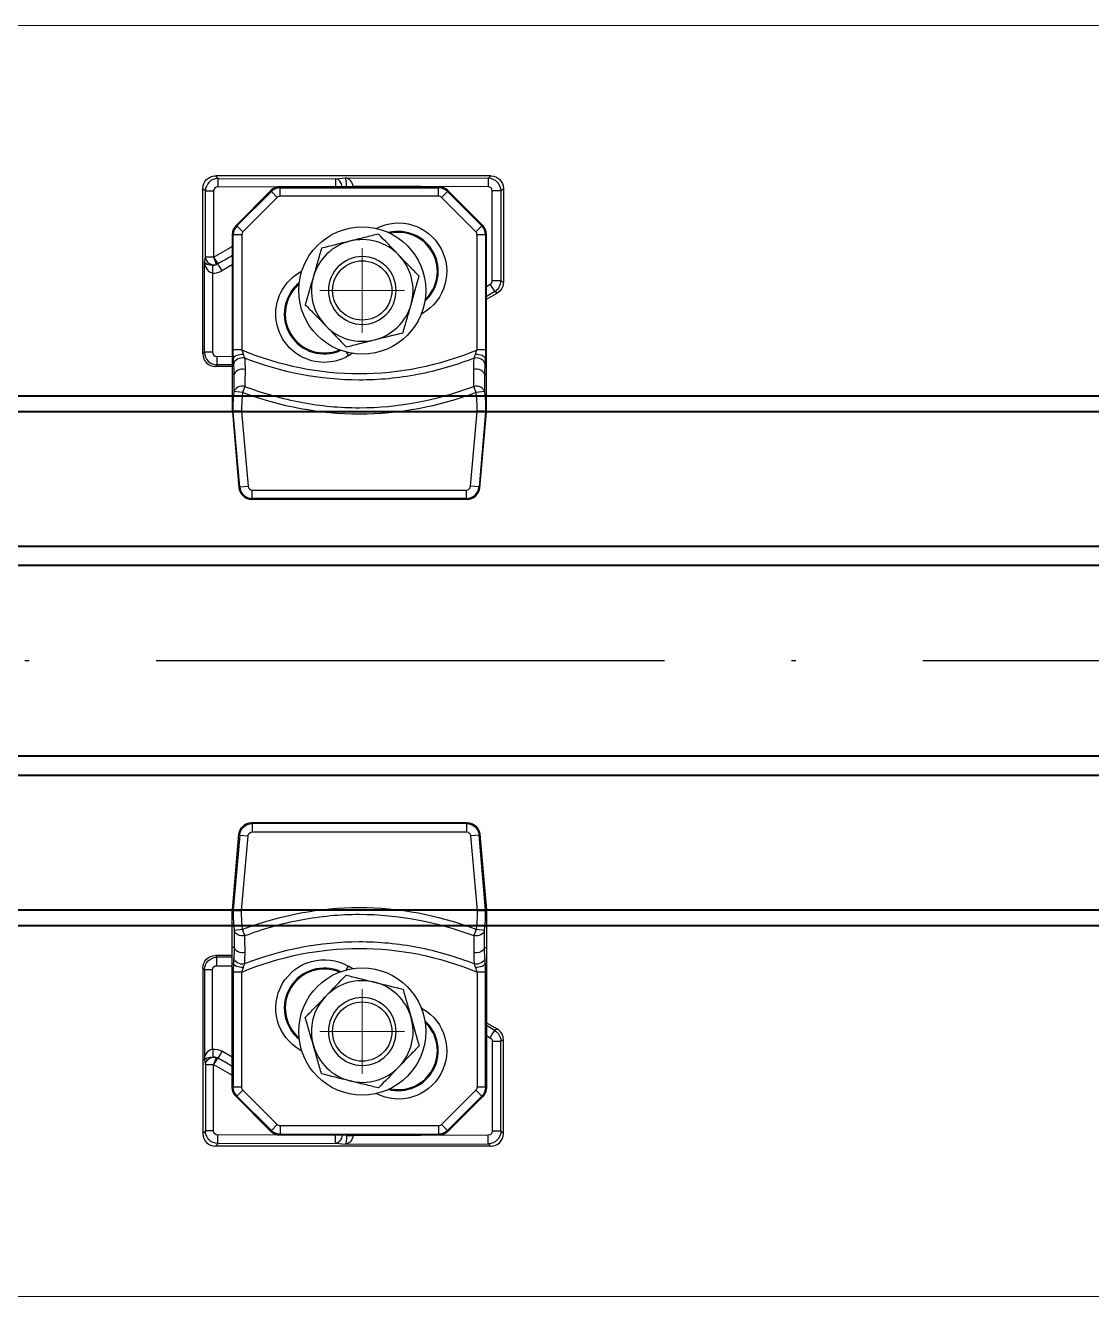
# Model space of a CAD drawing. Header units: centimetres. Extents: x 470464 to 524273, y 49611 to 59074.
# Drawn here: x 490119.79 to 490144.97, y 53542.56 to 53572.56 of the extents above; entities that cross this region are included whole.
import ezdxf

# ---------------------------------------------------------------- set-up
doc = ezdxf.new("R2010")
doc.units = ezdxf.units.CM
doc.header["$MEASUREMENT"] = 0
for name, pattern in [('1244_Aselsan_MIUM_3000$0$ACAD_ISO10W100', [18, 12, -3, 0, -3]), ('ACAD_ISO08W100', [36, 24, -3, 6, -3]), ('CHAIN', [0.3543, 0.2362, -0.0295, 0.0591, -0.0295]), ('XKITLINE00', [0])]:
    doc.linetypes.add(name, pattern=pattern)
for name, color, linetype, lineweight in [('1', 7, 'Continuous', 25), ('AAA_EKSEN', 1, 'ACAD_ISO08W100', 9), ('S-COLS-CONC', 4, 'Continuous', 40)]:
    doc.layers.add(name, color=color, linetype=linetype, lineweight=lineweight)

# ---------------------------------------------------------------- blocks, each defined once
blk = doc.blocks.new('K')
at = {"color": 2, "linetype": 'XKITLINE00', "lineweight": 0}
for p, q in [((490171.079, 45072.563), (490099.746, 45072.563)), ((490171.079, 45042.563), (490099.746, 45042.563))]:
    blk.add_line(p, q, dxfattribs=at)
at = {"color": 2, "linetype": '1244_Aselsan_MIUM_3000$0$ACAD_ISO10W100'}
blk.add_line((490171.079, 45057.563), (490071.291, 45057.563), dxfattribs=at)
at = {"layer": '1', "color": 2, "linetype": 'Continuous'}
for p, q in [((490130.781, 45069.013), (490124.278, 45069.013)), ((490124.278, 45069.013), (490124.34, 45068.951)), ((490130.723, 45068.955), (490130.781, 45069.013)), ((490124.041, 45068.652), (490123.979, 45068.714)), ((490123.979, 45064.811), (490123.979, 45068.714)), ((490125.733, 45068.747), (490124.333, 45068.752)), ((490124.34, 45068.951), (490127.119, 45068.942)), ((490129.553, 45068.755), (490125.801, 45068.755)), ((490125.801, 45068.755), (490125.811, 45068.732)), ((490125.811, 45068.732), (490129.544, 45068.732)), ((490125.811, 45068.533), (490125.811, 45068.732)), ((490127.119, 45068.942), (490127.347, 45068.965)), ((490127.347, 45068.965), (490130.723, 45068.955)), ((490130.716, 45068.756), (490127.528, 45068.766)), ((490129.544, 45068.732), (490129.554, 45068.755)), ((490129.544, 45068.533), (490129.544, 45068.732)), ((490131.079, 45068.714), (490131.021, 45068.655)), ((490131.079, 45068.714), (490131.079, 45066.504)), ((490124.041, 45067.094), (490124.041, 45068.652)), ((490124.233, 45068.652), (490124.041, 45068.652)), ((490124.233, 45068.652), (490124.233, 45067.094)), ((490125.59, 45068.668), (490124.765, 45067.843)), ((490124.788, 45067.833), (490125.599, 45068.645)), ((490125.74, 45068.504), (490124.929, 45067.692)), ((490125.599, 45068.645), (490125.59, 45068.668)), ((490125.74, 45068.504), (490125.599, 45068.645)), ((490129.544, 45068.533), (490125.811, 45068.533)), ((490129.614, 45068.504), (490129.755, 45068.645)), ((490130.426, 45067.692), (490129.614, 45068.504)), ((490129.765, 45068.668), (490129.755, 45068.645)), ((490129.755, 45068.645), (490130.567, 45067.833)), ((490130.59, 45067.843), (490129.765, 45068.668)), ((490130.814, 45066.539), (490130.815, 45068.656)), ((490131.021, 45068.655), (490131.02, 45066.538)), ((490124.765, 45067.843), (490124.788, 45067.833)), ((490124.929, 45067.692), (490124.788, 45067.833)), ((490130.426, 45067.692), (490130.567, 45067.833)), ((490130.567, 45067.833), (490130.59, 45067.843)), ((490124.677, 45067.631), (490124.677, 45064.709)), ((490124.7, 45067.622), (490124.677, 45067.631)), ((490124.9, 45067.622), (490124.7, 45067.622)), ((490124.7, 45064.908), (490124.7, 45067.622)), ((490124.9, 45067.622), (490124.9, 45064.908)), ((490130.654, 45067.622), (490130.455, 45067.622)), ((490130.455, 45064.908), (490130.455, 45067.622)), ((490130.677, 45067.631), (490130.654, 45067.622)), ((490130.654, 45067.622), (490130.654, 45064.908)), ((490130.677, 45064.709), (490130.677, 45067.631)), ((490124.018, 45066.976), (490124.041, 45067.094)), ((490124.019, 45064.851), (490124.018, 45066.976)), ((490124.233, 45067.094), (490124.041, 45067.094)), ((490124.677, 45066.911), (490124.432, 45066.771)), ((490124.211, 45066.72), (490124.211, 45064.852)), ((490126.279, 45066.744), (490126.318, 45066.766)), ((490126.3, 45066.708), (490126.279, 45066.744)), ((490130.677, 45066.402), (490130.765, 45066.453)), ((490131.02, 45066.538), (490131.079, 45066.504)), ((490130.872, 45066.28), (490130.677, 45066.166)), ((490130.677, 45066.099), (490130.931, 45066.246)), ((490130.931, 45066.246), (490130.872, 45066.28)), ((490129.167, 45065.767), (490129.139, 45065.751)), ((490129.167, 45065.767), (490129.154, 45065.79)), ((490123.979, 45064.811), (490124.019, 45064.851)), ((490124.9, 45064.908), (490124.7, 45064.908)), ((490127.362, 45064.857), (490127.417, 45064.762)), ((490127.523, 45064.824), (490127.417, 45064.762)), ((490130.654, 45064.908), (490130.455, 45064.908)), ((490124.318, 45064.553), (490124.278, 45064.513)), ((490124.677, 45064.513), (490124.278, 45064.513)), ((490124.311, 45064.753), (490124.677, 45064.754)), ((490124.677, 45064.554), (490124.318, 45064.553)), ((490124.704, 45064.709), (490124.677, 45064.709)), ((490130.65, 45064.709), (490130.677, 45064.709)), ((490124.677, 45064.326), (490124.677, 45063.826)), ((490124.724, 45064.321), (490124.677, 45064.326)), ((490130.631, 45064.321), (490130.677, 45064.326)), ((490130.677, 45063.826), (490130.677, 45064.326)), ((490124.712, 45063.823), (490124.722, 45063.92)), ((490124.92, 45063.899), (490124.722, 45063.92)), ((490124.975, 45064.044), (490124.92, 45063.899)), ((490130.435, 45063.899), (490130.379, 45064.044)), ((490130.633, 45063.92), (490130.435, 45063.899)), ((490130.633, 45063.92), (490130.643, 45063.823)), ((490124.712, 45063.823), (490124.677, 45063.826)), ((490124.91, 45063.802), (490124.712, 45063.823)), ((490124.92, 45063.899), (490124.91, 45063.802)), ((490130.445, 45063.802), (490130.435, 45063.899)), ((490130.643, 45063.823), (490130.445, 45063.802)), ((490130.643, 45063.823), (490130.677, 45063.826)), ((490124.679, 45063.432), (490124.834, 45061.651)), ((490124.896, 45063.459), (490124.696, 45063.46)), ((490124.698, 45063.433), (490124.896, 45063.45)), ((490124.852, 45061.67), (490124.698, 45063.433)), ((490124.896, 45063.45), (490125.05, 45061.687)), ((490130.304, 45061.687), (490130.459, 45063.45)), ((490130.658, 45063.46), (490130.459, 45063.459)), ((490130.657, 45063.433), (490130.459, 45063.45)), ((490130.657, 45063.433), (490130.503, 45061.67)), ((490130.52, 45061.651), (490130.676, 45063.432)), ((490124.834, 45061.651), (490124.852, 45061.67)), ((490124.852, 45061.67), (490125.05, 45061.687)), ((490125.15, 45061.596), (490130.205, 45061.596)), ((490125.15, 45061.397), (490125.15, 45061.596)), ((490130.205, 45061.397), (490130.205, 45061.596)), ((490130.503, 45061.67), (490130.304, 45061.687)), ((490130.503, 45061.67), (490130.52, 45061.651)), ((490125.15, 45061.397), (490125.132, 45061.378)), ((490130.222, 45061.378), (490125.133, 45061.378)), ((490130.205, 45061.397), (490125.15, 45061.397)), ((490130.223, 45061.378), (490130.205, 45061.397)), ((490125.15, 45053.728), (490125.132, 45053.747)), ((490130.222, 45053.747), (490125.133, 45053.747)), ((490125.15, 45053.728), (490125.15, 45053.529)), ((490130.205, 45053.728), (490125.15, 45053.728)), ((490130.223, 45053.747), (490130.205, 45053.728)), ((490130.205, 45053.728), (490130.205, 45053.529)), ((490124.679, 45051.693), (490124.834, 45053.474)), ((490124.852, 45053.455), (490124.698, 45051.692)), ((490124.834, 45053.474), (490124.852, 45053.455)), ((490124.852, 45053.455), (490125.05, 45053.438)), ((490124.896, 45051.675), (490125.05, 45053.438)), ((490125.15, 45053.529), (490130.205, 45053.529)), ((490130.503, 45053.455), (490130.304, 45053.438)), ((490130.304, 45053.438), (490130.459, 45051.675)), ((490130.503, 45053.455), (490130.52, 45053.474)), ((490130.657, 45051.692), (490130.503, 45053.455)), ((490130.52, 45053.474), (490130.676, 45051.693)), ((490124.896, 45051.666), (490124.696, 45051.665)), ((490124.698, 45051.692), (490124.896, 45051.675)), ((490130.657, 45051.692), (490130.459, 45051.675)), ((490130.658, 45051.665), (490130.459, 45051.666)), ((490124.91, 45051.323), (490124.712, 45051.303)), ((490124.92, 45051.226), (490124.91, 45051.323)), ((490130.445, 45051.323), (490130.435, 45051.226)), ((490130.643, 45051.303), (490130.445, 45051.323)), ((490124.712, 45051.303), (490124.677, 45051.299)), ((490124.677, 45050.8), (490124.677, 45051.299)), ((490124.712, 45051.303), (490124.722, 45051.205)), ((490124.92, 45051.226), (490124.722, 45051.205)), ((490124.975, 45051.081), (490124.92, 45051.226)), ((490130.435, 45051.226), (490130.379, 45051.081)), ((490130.633, 45051.205), (490130.435, 45051.226)), ((490130.633, 45051.205), (490130.643, 45051.303)), ((490130.643, 45051.303), (490130.677, 45051.299)), ((490130.677, 45051.299), (490130.677, 45050.8)), ((490124.724, 45050.804), (490124.677, 45050.8)), ((490130.631, 45050.804), (490130.677, 45050.8)), ((490124.677, 45050.613), (490124.278, 45050.613)), ((490124.318, 45050.573), (490124.278, 45050.613)), ((490124.677, 45050.571), (490124.318, 45050.573)), ((490124.677, 45047.494), (490124.677, 45050.417)), ((490124.704, 45050.417), (490124.677, 45050.417)), ((490130.65, 45050.417), (490130.677, 45050.417)), ((490130.677, 45050.417), (490130.677, 45047.494)), ((490123.979, 45050.314), (490124.019, 45050.274)), ((490123.979, 45050.314), (490123.979, 45046.411)), ((490124.019, 45050.274), (490124.018, 45048.149)), ((490124.211, 45048.406), (490124.211, 45050.273)), ((490124.311, 45050.372), (490124.677, 45050.371)), ((490124.9, 45050.217), (490124.7, 45050.217)), ((490124.7, 45050.217), (490124.7, 45047.503)), ((490124.9, 45047.503), (490124.9, 45050.217)), ((490127.362, 45050.268), (490127.417, 45050.363)), ((490127.523, 45050.301), (490127.417, 45050.363)), ((490130.654, 45050.217), (490130.455, 45050.217)), ((490130.455, 45050.217), (490130.455, 45047.503)), ((490130.654, 45047.503), (490130.654, 45050.217)), ((490129.167, 45049.358), (490129.139, 45049.374)), ((490129.167, 45049.358), (490129.154, 45049.335)), ((490130.677, 45049.026), (490130.931, 45048.879)), ((490130.872, 45048.845), (490130.677, 45048.959)), ((490130.677, 45048.723), (490130.765, 45048.672)), ((490130.931, 45048.879), (490130.872, 45048.845)), ((490131.02, 45048.587), (490131.079, 45048.621)), ((490131.079, 45046.411), (490131.079, 45048.621)), ((490124.677, 45048.214), (490124.432, 45048.354)), ((490126.3, 45048.418), (490126.279, 45048.381)), ((490126.279, 45048.381), (490126.318, 45048.359)), ((490130.814, 45048.586), (490130.815, 45046.469)), ((490131.021, 45046.47), (490131.02, 45048.587)), ((490124.018, 45048.149), (490124.041, 45048.031)), ((490124.041, 45048.031), (490124.041, 45046.473)), ((490124.233, 45048.031), (490124.041, 45048.031)), ((490124.233, 45046.473), (490124.233, 45048.031)), ((490124.7, 45047.503), (490124.677, 45047.494)), ((490124.9, 45047.503), (490124.7, 45047.503)), ((490124.929, 45047.433), (490124.788, 45047.292)), ((490125.74, 45046.621), (490124.929, 45047.433)), ((490130.426, 45047.433), (490129.614, 45046.621)), ((490130.426, 45047.433), (490130.567, 45047.292)), ((490130.654, 45047.503), (490130.455, 45047.503)), ((490130.677, 45047.494), (490130.654, 45047.503)), ((490124.765, 45047.282), (490124.788, 45047.292)), ((490125.59, 45046.458), (490124.765, 45047.282)), ((490124.788, 45047.292), (490125.599, 45046.48)), ((490129.755, 45046.48), (490130.567, 45047.292)), ((490130.59, 45047.282), (490129.765, 45046.458)), ((490130.567, 45047.292), (490130.59, 45047.282)), ((490125.74, 45046.621), (490125.599, 45046.48)), ((490129.544, 45046.592), (490125.811, 45046.592)), ((490125.811, 45046.592), (490125.811, 45046.393)), ((490129.544, 45046.592), (490129.544, 45046.393)), ((490129.614, 45046.621), (490129.755, 45046.48)), ((490124.041, 45046.473), (490123.979, 45046.411)), ((490124.233, 45046.473), (490124.041, 45046.473)), ((490125.733, 45046.378), (490124.333, 45046.374)), ((490125.599, 45046.48), (490125.59, 45046.457)), ((490125.801, 45046.37), (490125.811, 45046.393)), ((490129.553, 45046.37), (490125.801, 45046.37)), ((490125.811, 45046.393), (490129.544, 45046.393)), ((490130.716, 45046.369), (490127.528, 45046.359)), ((490129.544, 45046.393), (490129.554, 45046.37)), ((490129.765, 45046.457), (490129.755, 45046.48)), ((490131.079, 45046.411), (490131.021, 45046.47)), ((490124.278, 45046.113), (490124.34, 45046.174)), ((490130.781, 45046.113), (490124.278, 45046.113)), ((490124.34, 45046.174), (490127.119, 45046.183)), ((490127.119, 45046.183), (490127.347, 45046.16)), ((490127.347, 45046.16), (490130.723, 45046.171)), ((490130.723, 45046.171), (490130.781, 45046.113))]:
    blk.add_line(p, q, dxfattribs=at)
for centre, radius in [((490127.746, 45066.307), 1.5), ((490127.746, 45066.307), 0.7), ((490127.746, 45048.818), 1.5), ((490127.746, 45048.818), 0.7)]:
    blk.add_circle(centre, radius, dxfattribs=at)
at = {"layer": '1', "color": 2, "linetype": 'Continuous', "extrusion": (0, 0, -1)}
for centre in [(-490127.746, 45066.307), (-490127.746, 45048.818)]:
    blk.add_circle(centre, 0.8, dxfattribs=at)
for centre, start, end in [((-490128.598, 45066.758), 62.5283, 240.1461), ((-490126.848, 45065.753), 240.1461, 60.1461), ((-490126.848, 45049.372), 299.8539, 119.8539), ((-490128.598, 45048.367), 119.8539, 297.4717)]:
    blk.add_arc(centre, 1.142, start, end, dxfattribs=at)
at = {"layer": '1', "color": 2, "linetype": 'Continuous'}
for centre, radius, start, end in [((490128.598, 45066.758), 0.943, 311.537, 104.1742), ((490128.598, 45066.758), 0.92, 313.323, 102.3911), ((490127.746, 45066.307), 1.2, 104, 164), ((490127.746, 45066.307), 1.2, 44, 104), ((490127.746, 45066.307), 1.2, 344, 44), ((490127.746, 45066.307), 1.2, 164, 224), ((490126.848, 45065.753), 0.943, 128.8258, 294.5326), ((490126.848, 45065.753), 0.92, 130.2855, 293.0729), ((490127.746, 45066.307), 1.2, 284, 344), ((490127.746, 45066.307), 1.2, 224, 284), ((490126.848, 45049.372), 0.943, 65.4674, 231.1742), ((490126.848, 45049.372), 0.92, 66.9271, 229.7145), ((490127.746, 45048.818), 1.2, 76, 136), ((490127.746, 45048.818), 1.2, 16, 76), ((490127.746, 45048.818), 1.2, 136, 196), ((490128.598, 45048.367), 0.943, 255.8258, 48.463), ((490128.598, 45048.367), 0.92, 257.6089, 46.677), ((490127.746, 45048.818), 1.2, 316, 16), ((490127.746, 45048.818), 1.2, 196, 256), ((490127.746, 45048.818), 1.2, 256, 316)]:
    blk.add_arc(centre, radius, start, end, dxfattribs=at)
at = {"layer": '1', "color": 2, "linetype": 'Continuous', "extrusion": (0, 0, -1)}
for centre, major_axis, ratio, start_param, end_param in [((490124.281, 45068.711), (0.214, -0.214), 0.992433, 2.359993, 3.923193), ((490130.778, 45068.711), (0.214, 0.214), 0.992433, 5.501585, 7.064785), ((490130.778, 45066.506), (0.261, -0.15), 0.994945, 5.763279, 6.803091), ((490127.677, 45072.456), (0, -9.067), 0.918737, 5.945855, 6.620515), ((490125.134, 45053.446), (0.204, -0.222), 0.995811, 2.403309, 3.879876), ((490125.15, 45053.429), (0.221, 0.203), 0.997694, 3.974105, 5.450673), ((490130.205, 45053.429), (0.221, -0.203), 0.997694, 3.974105, 5.450673), ((490130.221, 45053.446), (0.204, 0.222), 0.995811, 5.544902, 7.021469), ((490125.15, 45053.429), (0.068, -0.0742), 0.993033, 2.403309, 3.879876), ((490130.205, 45053.429), (-0.068, -0.0742), 0.993033, 2.403309, 3.879876), ((490124.92, 45051.226), (0.2, 0.001), 0.752836, 1.294298, 3.008789), ((490130.435, 45051.226), (0.2, -0.001), 0.752836, 0.132804, 1.847295), ((490124.922, 45050.825), (0.2, 0.001), 0.752479, 1.288631, 3.008872), ((490127.677, 45042.376), (0, 8.405), 0.918737, 5.915201, 6.65117), ((490130.433, 45050.825), (0.2, -0.001), 0.752479, 0.132721, 1.852962), ((490124.281, 45050.311), (0.214, -0.214), 0.992433, 2.359993, 3.923193), ((490124.319, 45050.273), (0.267, 0.138), 0.998031, 3.623062, 5.186262), ((490124.318, 45050.373), (0.001, 0.2), 0.034627, 4.708031, 6.195866), ((490124.904, 45050.417), (0.2, -0.008), 0.422896, 1.380478, 3.045264), ((490124.911, 45050.557), (0.199, -0.014), 0.74106, 1.22626, 3.011378), ((490130.444, 45050.557), (0.199, 0.014), 0.74106, 0.130215, 1.915333), ((490130.451, 45050.417), (0.2, 0.008), 0.422896, 0.096328, 1.761115), ((490124.218, 45050.274), (-0.2, 0), 0.004269, 4.747034, 6.195918), ((490124.312, 45050.272), (0.0819, -0.0592), 0.989251, 2.52068, 4.08388), ((490130.772, 45048.673), (0.101, 0.173), 0.027764, 4.691233, 6.195885), ((490130.714, 45048.586), (0.0667, 0.0748), 0.997721, 6.084759, 7.124571), ((490130.721, 45048.586), (0.128, -0.271), 0.997202, 4.110755, 5.150568), ((490124.218, 45048.149), (0.042, 0.256), 0.76271, 4.58737, 6.036255), ((490124.26, 45047.968), (0.115, -0.426), 0.905428, 3.310168, 3.875491), ((490124.204, 45048.405), (-0.016, 0.199), 0.034866, 1.569261, 2.70958), ((490124.426, 45048.353), (0.099, 0.174), 0.027964, 1.549906, 2.758993), ((490130.821, 45048.587), (0.2, 0), 0.004243, 0.087267, 1.605444), ((490124.218, 45048.149), (0.201, 0.012), 0.369521, 3.302192, 4.751077), ((490124.24, 45048.031), (0.196, 0.038), 0.907507, 3.350606, 5.211047), ((490124.253, 45047.967), (0.061, -0.253), 0.768803, 3.289543, 3.701099), ((490124.24, 45048.031), (0.071, 0.187), 0.032625, 4.699988, 5.905162), ((490124.245, 45048.029), (0.099, 0.174), 0.030283, 4.695034, 5.900559), ((490177.483, 45018.005), (148.541, -84.962), 0.002337, 1.9329, 1.936067), ((490177.488, 45018.006), (148.546, -84.96), 0.001169, 1.933599, 1.936064), ((490124.978, 45047.494), (0.278, 0.115), 0.997326, 2.750469, 3.532716), ((490125, 45047.504), (0.115, -0.277), 0.998522, 1.179673, 1.96192), ((490125, 45047.504), (-0.0928, -0.0384), 0.995546, 5.892062, 6.674309), ((490130.355, 45047.504), (0.0928, -0.0384), 0.995546, 5.892062, 6.674309), ((490130.355, 45047.504), (0.115, 0.277), 0.998522, 1.179673, 1.96192), ((490130.377, 45047.494), (0.278, -0.115), 0.997326, 5.892062, 6.674309), ((490125.811, 45046.693), (-0.0384, -0.0928), 0.995546, 5.892062, 6.674309), ((490129.544, 45046.693), (-0.0384, 0.0928), 0.995546, 2.750469, 3.532716), ((490124.341, 45046.474), (0.266, -0.139), 0.998207, 1.09196, 2.65516), ((490124.334, 45046.474), (0.0807, 0.0609), 0.988978, 2.219923, 3.783123), ((490124.34, 45046.374), (-0.001, 0.2), 0.034899, 3.228912, 4.712496), ((490125.802, 45046.671), (0.115, 0.278), 0.997326, 2.750469, 3.532716), ((490125.811, 45046.693), (0.277, -0.115), 0.998522, 1.179673, 1.96192), ((490127.119, 45046.382), (-0.001, 0.2), 0.034899, 3.228912, 4.651252), ((490127.119, 45046.382), (-0.02, -0.199), 0.74823, 4.69971, 6.151435), ((490127.347, 45046.36), (0.003, 0.201), 0.124494, 1.540952, 3.020281), ((490127.347, 45046.36), (0.076, 0.188), 0.878606, 1.230281, 2.70961), ((490127.521, 45046.358), (0.2, -0.008), 0.005639, 3.866293, 4.746837), ((490127.011, 45046.394), (0.516, -0.056), 0.770786, 6.203754, 6.230389), ((490129.544, 45046.693), (0.277, 0.115), 0.998522, 1.179673, 1.96192), ((490129.553, 45046.671), (0.115, -0.278), 0.997326, 5.892062, 6.674309), ((490130.715, 45046.469), (0.0469, -0.0889), 0.994028, 5.200197, 6.763397), ((490130.723, 45046.37), (0.001, -0.2), 0.034652, 0.087319, 1.566648), ((490130.722, 45046.47), (0.175, 0.243), 0.996422, 0.949848, 2.513048), ((490130.822, 45046.47), (0.2, 0), 0.004243, 0.087267, 1.605444)]:
    blk.add_ellipse(centre, major_axis=major_axis, ratio=ratio, start_param=start_param, end_param=end_param, dxfattribs=at)
at = {"layer": '1', "color": 2, "linetype": 'Continuous'}
for centre, major_axis, ratio, start_param, end_param in [((490124.341, 45068.651), (0.266, 0.139), 0.998207, 1.09196, 2.65516), ((490124.334, 45068.651), (0.0807, -0.0609), 0.988978, 2.219923, 3.783123), ((490124.34, 45068.752), (-0.001, -0.2), 0.034899, 3.228912, 4.712496), ((490125.802, 45068.455), (0.115, -0.278), 0.997326, 2.750469, 3.532716), ((490125.811, 45068.433), (0.277, 0.115), 0.998522, 1.179673, 1.96192), ((490127.119, 45068.743), (-0.001, -0.2), 0.034899, 3.228912, 4.651252), ((490127.119, 45068.743), (-0.02, 0.199), 0.74823, 4.69971, 6.151435), ((490127.347, 45068.766), (0.076, -0.188), 0.878606, 1.230281, 2.70961), ((490127.347, 45068.766), (0.003, -0.201), 0.124494, 1.540952, 3.020281), ((490127.521, 45068.767), (0.2, 0.008), 0.005639, 3.866293, 4.746837), ((490127.011, 45068.731), (0.516, 0.056), 0.770786, 6.203754, 6.230389), ((490129.544, 45068.433), (0.277, -0.115), 0.998522, 1.179673, 1.96192), ((490129.553, 45068.455), (0.115, 0.278), 0.997326, 5.892062, 6.674309), ((490130.723, 45068.755), (0.001, 0.2), 0.034652, 0.087319, 1.566648), ((490130.715, 45068.656), (0.0469, 0.0889), 0.994028, 5.200197, 6.763397), ((490130.722, 45068.655), (0.175, -0.243), 0.996422, 0.949848, 2.513048), ((490125.811, 45068.433), (-0.0384, 0.0928), 0.995546, 5.892062, 6.674309), ((490129.544, 45068.433), (-0.0384, -0.0928), 0.995546, 2.750469, 3.532716), ((490130.822, 45068.655), (0.2, 0), 0.004243, 0.087267, 1.605444), ((490124.978, 45067.631), (0.278, -0.115), 0.997326, 2.750469, 3.532716), ((490125, 45067.622), (0.115, 0.277), 0.998522, 1.179673, 1.96192), ((490130.355, 45067.622), (0.115, -0.277), 0.998522, 1.179673, 1.96192), ((490130.377, 45067.631), (0.278, 0.115), 0.997326, 5.892062, 6.674309), ((490125, 45067.622), (-0.0928, 0.0384), 0.995546, 5.892062, 6.674309), ((490130.355, 45067.622), (0.0928, 0.0384), 0.995546, 5.892062, 6.674309), ((490177.483, 45097.12), (148.541, 84.962), 0.002337, 1.9329, 1.936067), ((490124.218, 45066.976), (0.042, -0.256), 0.76271, 4.58737, 6.036255), ((490124.218, 45066.976), (0.201, -0.012), 0.369521, 3.302192, 4.751077), ((490124.24, 45067.094), (0.196, -0.038), 0.907507, 3.350606, 5.211047), ((490124.253, 45067.158), (0.061, 0.253), 0.768803, 3.289543, 3.701099), ((490124.24, 45067.094), (0.071, -0.187), 0.032625, 4.699988, 5.905162), ((490124.245, 45067.096), (0.099, -0.174), 0.030283, 4.695034, 5.900559), ((490177.488, 45097.119), (148.546, 84.96), 0.001169, 1.933599, 1.936064), ((490124.426, 45066.772), (0.099, -0.174), 0.027964, 1.549906, 2.758993), ((490124.204, 45066.72), (-0.016, -0.199), 0.034866, 1.569261, 2.70958), ((490124.26, 45067.157), (0.115, 0.426), 0.905428, 3.310168, 3.875491), ((490130.714, 45066.54), (0.0667, -0.0748), 0.997721, 6.084759, 7.124571), ((490130.772, 45066.452), (0.101, -0.173), 0.027764, 4.691233, 6.195885), ((490130.821, 45066.538), (0.2, 0), 0.004243, 0.087267, 1.605444), ((490130.721, 45066.539), (0.128, 0.271), 0.997202, 4.110755, 5.150568), ((490124.281, 45064.814), (0.214, 0.214), 0.992433, 2.359993, 3.923193), ((490124.218, 45064.851), (-0.2, 0), 0.004269, 4.747034, 6.195918), ((490124.319, 45064.852), (0.267, -0.138), 0.998031, 3.623062, 5.186262), ((490124.312, 45064.853), (0.0819, 0.0592), 0.989251, 2.52068, 4.08388), ((490127.677, 45072.75), (0, -8.405), 0.918737, 5.915201, 6.65117), ((490124.318, 45064.752), (0.001, -0.2), 0.034627, 4.708031, 6.195866), ((490124.904, 45064.709), (0.2, 0.008), 0.422896, 1.380478, 3.045264), ((490124.911, 45064.568), (0.199, 0.014), 0.74106, 1.22626, 3.011378), ((490130.444, 45064.568), (0.199, -0.014), 0.74106, 0.130215, 1.915333), ((490130.451, 45064.709), (0.2, -0.008), 0.422896, 0.096328, 1.761115), ((490124.922, 45064.3), (0.2, -0.001), 0.752479, 1.288631, 3.008872), ((490130.433, 45064.3), (0.2, 0.001), 0.752479, 0.132721, 1.852962), ((490124.92, 45063.899), (0.2, -0.001), 0.752836, 1.294298, 3.008789), ((490130.435, 45063.899), (0.2, 0.001), 0.752836, 0.132804, 1.847295), ((490125.134, 45061.679), (0.204, 0.222), 0.995811, 2.403309, 3.879876), ((490125.15, 45061.697), (0.221, -0.203), 0.997694, 3.974105, 5.450673), ((490125.15, 45061.697), (0.068, 0.0742), 0.993033, 2.403309, 3.879876), ((490130.205, 45061.697), (-0.068, 0.0742), 0.993033, 2.403309, 3.879876), ((490130.205, 45061.697), (0.221, 0.203), 0.997694, 3.974105, 5.450673), ((490130.221, 45061.679), (0.204, -0.222), 0.995811, 5.544902, 7.021469), ((490127.677, 45042.669), (0, 9.067), 0.918737, 5.945855, 6.620515), ((490130.778, 45048.619), (0.261, 0.15), 0.994945, 5.763279, 6.803091), ((490124.281, 45046.414), (0.214, 0.214), 0.992433, 2.359993, 3.923193), ((490130.778, 45046.414), (0.214, -0.214), 0.992433, 5.501585, 7.064785)]:
    blk.add_ellipse(centre, major_axis=major_axis, ratio=ratio, start_param=start_param, end_param=end_param, dxfattribs=at)
for points, weights in [([(490125.801, 45068.755), (490125.801, 45068.755), (490125.801, 45068.755)], [0.500000031229, 0.499999968771, 0.500000031229]), ([(490129.554, 45068.755), (490129.553, 45068.755), (490129.553, 45068.755)], [0.500000031722, 0.499999968278, 0.500000031722]), ([(490125.59, 45068.668), (490125.59, 45068.668), (490125.59, 45068.668)], [0.500000031836, 0.499999968164, 0.500000031836]), ([(490129.765, 45068.668), (490129.765, 45068.668), (490129.765, 45068.668)], [0.500000032004, 0.499999967996, 0.500000032004]), ([(490124.765, 45067.843), (490124.765, 45067.843), (490124.765, 45067.843)], [0.500000031966, 0.499999968034, 0.500000031966]), ([(490130.59, 45067.843), (490130.59, 45067.843), (490130.59, 45067.843)], [0.500000032286, 0.499999967714, 0.500000032286]), ([(490124.677, 45067.631), (490124.677, 45067.631), (490124.677, 45067.631)], [0.500000031519, 0.499999968481, 0.500000031519]), ([(490130.677, 45067.631), (490130.677, 45067.631), (490130.677, 45067.631)], [0.500000031564, 0.499999968436, 0.500000031564]), ([(490124.834, 45061.651), (490124.834, 45061.651), (490124.834, 45061.651)], [0.500000154962, 0.499999845038, 0.500000154962]), ([(490130.52, 45061.651), (490130.52, 45061.651), (490130.52, 45061.651)], [0.500000154951, 0.499999845049, 0.500000154951]), ([(490125.132, 45061.378), (490125.132, 45061.378), (490125.133, 45061.378)], [0.500000154938, 0.499999845062, 0.500000154938]), ([(490130.222, 45061.378), (490130.222, 45061.378), (490130.223, 45061.378)], [0.500000154953, 0.499999845047, 0.500000154953]), ([(490125.132, 45053.747), (490125.132, 45053.747), (490125.133, 45053.747)], [0.500000154938, 0.499999845062, 0.500000154938]), ([(490130.222, 45053.747), (490130.222, 45053.747), (490130.223, 45053.747)], [0.500000154953, 0.499999845047, 0.500000154953]), ([(490124.834, 45053.474), (490124.834, 45053.474), (490124.834, 45053.474)], [0.500000154962, 0.499999845038, 0.500000154962]), ([(490130.52, 45053.474), (490130.52, 45053.474), (490130.52, 45053.474)], [0.500000154951, 0.499999845049, 0.500000154951]), ([(490124.677, 45047.494), (490124.677, 45047.494), (490124.677, 45047.494)], [0.500000031519, 0.499999968481, 0.500000031519]), ([(490130.677, 45047.494), (490130.677, 45047.494), (490130.677, 45047.494)], [0.500000031564, 0.499999968436, 0.500000031564]), ([(490124.765, 45047.282), (490124.765, 45047.282), (490124.765, 45047.282)], [0.500000031966, 0.499999968034, 0.500000031966]), ([(490130.59, 45047.282), (490130.59, 45047.282), (490130.59, 45047.282)], [0.500000032286, 0.499999967714, 0.500000032286]), ([(490125.59, 45046.457), (490125.59, 45046.458), (490125.59, 45046.458)], [0.500000031836, 0.499999968164, 0.500000031836]), ([(490125.801, 45046.37), (490125.801, 45046.37), (490125.801, 45046.37)], [0.500000031229, 0.499999968771, 0.500000031229]), ([(490129.554, 45046.37), (490129.553, 45046.37), (490129.553, 45046.37)], [0.500000031722, 0.499999968278, 0.500000031722]), ([(490129.765, 45046.458), (490129.765, 45046.458), (490129.765, 45046.457)], [0.500000032004, 0.499999967996, 0.500000032004])]:
    blk.add_rational_spline(points, weights, degree=2, dxfattribs=at)
for points, knots in [([(490128.128, 45067.639), (490128.023, 45067.613), (490127.916, 45067.586), (490127.693, 45067.531), (490127.574, 45067.501), (490127.455, 45067.472)], [0, 0, 0, 0, 0.5, 0.5, 1, 1, 1, 1]), ([(490126.783, 45067.304), (490126.753, 45067.201), (490126.723, 45067.094), (490126.66, 45066.873), (490126.626, 45066.755), (490126.592, 45066.638)], [0, 0, 0, 0, 0.5, 0.5, 1, 1, 1, 1]), ([(490129.09, 45066.642), (490129.015, 45066.72), (490128.939, 45066.799), (490128.779, 45066.965), (490128.693, 45067.053), (490128.609, 45067.141)], [0, 0, 0, 0, 0.5, 0.5, 1, 1, 1, 1]), ([(490126.401, 45065.972), (490126.476, 45065.895), (490126.553, 45065.815), (490126.713, 45065.65), (490126.798, 45065.561), (490126.882, 45065.474)], [0, 0, 0, 0, 0.5, 0.5, 1, 1, 1, 1]), ([(490128.708, 45065.311), (490128.738, 45065.414), (490128.768, 45065.52), (490128.832, 45065.741), (490128.866, 45065.859), (490128.899, 45065.977)], [0, 0, 0, 0, 0.5, 0.5, 1, 1, 1, 1]), ([(490127.364, 45064.975), (490127.468, 45065.001), (490127.575, 45065.028), (490127.799, 45065.084), (490127.918, 45065.113), (490128.036, 45065.143)], [0, 0, 0, 0, 0.5, 0.5, 1, 1, 1, 1]), ([(490124.9, 45064.908), (490124.91, 45064.874), (490124.921, 45064.84), (490124.934, 45064.804), (490124.936, 45064.798), (490124.938, 45064.793)], [0, 0, 0, 0, 0.858601, 0.858601, 1, 1, 1, 1]), ([(490130.417, 45064.793), (490130.426, 45064.819), (490130.435, 45064.846), (490130.444, 45064.874), (490130.445, 45064.875), (490130.448, 45064.887), (490130.452, 45064.897), (490130.455, 45064.908)], [0, 0, 0, 0, 0.704482, 0.704482, 0.731136, 0.731136, 1, 1, 1, 1]), ([(490130.654, 45064.908), (490130.654, 45064.889), (490130.654, 45064.871), (490130.654, 45064.853), (490130.654, 45064.803), (490130.652, 45064.754), (490130.65, 45064.709)], [0, 0, 0, 0, 0.267342, 0.267342, 0.267342, 1, 1, 1, 1]), ([(490124.677, 45064.709), (490124.677, 45064.672), (490124.677, 45064.599), (490124.677, 45064.496), (490124.677, 45064.401), (490124.677, 45064.351), (490124.677, 45064.326)], [0, 0, 0, 0, 0.250001, 0.5, 0.75, 1, 1, 1, 1]), ([(490124.712, 45064.573), (490124.709, 45064.604), (490124.707, 45064.642), (490124.705, 45064.692), (490124.705, 45064.7), (490124.704, 45064.709), (490124.704, 45064.709), (490124.704, 45064.709)], [0, 0, 0, 0, 0.836069, 0.836069, 0.999965, 0.999965, 1, 1, 1, 1]), ([(490124.724, 45064.321), (490124.724, 45064.321), (490124.724, 45064.321), (490124.723, 45064.361), (490124.722, 45064.402), (490124.718, 45064.487), (490124.715, 45064.53), (490124.712, 45064.573)], [0, 0, 0, 0, 0.000015, 0.000015, 0.496417, 0.496417, 1, 1, 1, 1]), ([(490124.938, 45064.793), (490124.947, 45064.768), (490124.956, 45064.743), (490124.966, 45064.719), (490124.967, 45064.715), (490124.968, 45064.712)], [0, 0, 0, 0, 0.863107, 0.863107, 1, 1, 1, 1]), ([(490130.387, 45064.712), (490129.954, 45064.541), (490129.509, 45064.411), (490128.598, 45064.236), (490128.134, 45064.193), (490126.757, 45064.193), (490125.831, 45064.371), (490124.968, 45064.712)], [0, 0, 0, 0, 0.25, 0.25, 0.5, 0.5, 1, 1, 1, 1]), ([(490124.968, 45064.712), (490124.971, 45064.667), (490124.974, 45064.622), (490124.977, 45064.533), (490124.979, 45064.488), (490124.978, 45064.444)], [0, 0, 0, 0, 0.500153, 0.500153, 1, 1, 1, 1]), ([(490130.377, 45064.444), (490130.376, 45064.482), (490130.377, 45064.519), (490130.38, 45064.595), (490130.382, 45064.633), (490130.385, 45064.685), (490130.386, 45064.698), (490130.387, 45064.712)], [0, 0, 0, 0, 0.423047, 0.423047, 0.845832, 0.845832, 1, 1, 1, 1]), ([(490130.387, 45064.712), (490130.395, 45064.732), (490130.403, 45064.756), (490130.414, 45064.785), (490130.415, 45064.789), (490130.417, 45064.793)], [0, 0, 0, 0, 0.864692, 0.864692, 1, 1, 1, 1]), ([(490130.643, 45064.573), (490130.642, 45064.56), (490130.641, 45064.546), (490130.638, 45064.497), (490130.636, 45064.461), (490130.632, 45064.389), (490130.631, 45064.354), (490130.631, 45064.321), (490130.631, 45064.321), (490130.631, 45064.321)], [0, 0, 0, 0, 0.155547, 0.155547, 0.580528, 0.580528, 0.999985, 0.999985, 1, 1, 1, 1]), ([(490130.65, 45064.709), (490130.65, 45064.709), (490130.65, 45064.709), (490130.649, 45064.666), (490130.647, 45064.626), (490130.644, 45064.586), (490130.644, 45064.579), (490130.643, 45064.573)], [0, 0, 0, 0, 0.000035, 0.000035, 0.836112, 0.836112, 1, 1, 1, 1]), ([(490130.677, 45064.326), (490130.677, 45064.351), (490130.677, 45064.401), (490130.677, 45064.496), (490130.677, 45064.599), (490130.677, 45064.672), (490130.677, 45064.709)], [0, 0, 0, 0, 0.25, 0.5, 0.749999, 1, 1, 1, 1]), ([(490124.978, 45064.444), (490124.978, 45064.357), (490124.977, 45064.269), (490124.976, 45064.135), (490124.976, 45064.09), (490124.975, 45064.044)], [0, 0, 0, 0, 0.657537, 0.657537, 1, 1, 1, 1]), ([(490130.379, 45064.044), (490130.379, 45064.132), (490130.378, 45064.219), (490130.377, 45064.353), (490130.377, 45064.399), (490130.377, 45064.444)], [0, 0, 0, 0, 0.657537, 0.657537, 1, 1, 1, 1]), ([(490124.975, 45064.044), (490125.408, 45063.878), (490125.853, 45063.752), (490126.76, 45063.583), (490127.223, 45063.54), (490128.595, 45063.541), (490129.516, 45063.713), (490130.379, 45064.044)], [0, 0, 0, 0, 0.25, 0.25, 0.5, 0.5, 1, 1, 1, 1]), ([(490124.677, 45063.826), (490124.677, 45063.801), (490124.677, 45063.751), (490124.677, 45063.657), (490124.677, 45063.558), (490124.677, 45063.491), (490124.677, 45063.459)], [0, 0, 0, 0, 0.258096, 0.516192, 0.774287, 1, 1, 1, 1]), ([(490124.696, 45063.46), (490124.697, 45063.497), (490124.697, 45063.535), (490124.699, 45063.609), (490124.7, 45063.647), (490124.704, 45063.731), (490124.707, 45063.777), (490124.712, 45063.823)], [0, 0, 0, 0, 0.308433, 0.308433, 0.618953, 0.618953, 1, 1, 1, 1]), ([(490124.91, 45063.802), (490124.906, 45063.76), (490124.903, 45063.717), (490124.899, 45063.639), (490124.898, 45063.603), (490124.896, 45063.531), (490124.896, 45063.495), (490124.896, 45063.459)], [0, 0, 0, 0, 0.37098, 0.37098, 0.685408, 0.685408, 1, 1, 1, 1]), ([(490130.459, 45063.459), (490130.459, 45063.494), (490130.459, 45063.529), (490130.457, 45063.598), (490130.456, 45063.633), (490130.452, 45063.713), (490130.449, 45063.757), (490130.445, 45063.802)], [0, 0, 0, 0, 0.304321, 0.304321, 0.608496, 0.608496, 1, 1, 1, 1]), ([(490130.643, 45063.823), (490130.643, 45063.823), (490130.643, 45063.823), (490130.648, 45063.774), (490130.651, 45063.726), (490130.655, 45063.641), (490130.656, 45063.605), (490130.658, 45063.532), (490130.658, 45063.496), (490130.658, 45063.46)], [0, 0, 0, 0, 0.000017, 0.000017, 0.401467, 0.401467, 0.701656, 0.701656, 1, 1, 1, 1]), ([(490130.677, 45063.459), (490130.677, 45063.491), (490130.677, 45063.558), (490130.677, 45063.657), (490130.677, 45063.751), (490130.677, 45063.801), (490130.677, 45063.826)], [0, 0, 0, 0, 0.225713, 0.483808, 0.741904, 1, 1, 1, 1]), ([(490130.676, 45063.432), (490130.671, 45063.432), (490130.665, 45063.433), (490130.659, 45063.433), (490130.658, 45063.433), (490130.657, 45063.433)], [0, 0, 0, 0, 0.876308, 0.876308, 1, 1, 1, 1]), ([(490124.677, 45051.299), (490124.677, 45051.324), (490124.677, 45051.374), (490124.677, 45051.468), (490124.677, 45051.567), (490124.677, 45051.634), (490124.677, 45051.666)], [0, 0, 0, 0, 0.258096, 0.516192, 0.774287, 1, 1, 1, 1]), ([(490124.696, 45051.665), (490124.697, 45051.628), (490124.697, 45051.591), (490124.699, 45051.516), (490124.7, 45051.478), (490124.704, 45051.395), (490124.707, 45051.348), (490124.712, 45051.303)], [0, 0, 0, 0, 0.308433, 0.308433, 0.618953, 0.618953, 1, 1, 1, 1]), ([(490124.91, 45051.323), (490124.906, 45051.366), (490124.903, 45051.408), (490124.899, 45051.486), (490124.898, 45051.522), (490124.896, 45051.594), (490124.896, 45051.63), (490124.896, 45051.666)], [0, 0, 0, 0, 0.37098, 0.37098, 0.685408, 0.685408, 1, 1, 1, 1]), ([(490130.459, 45051.666), (490130.459, 45051.631), (490130.459, 45051.596), (490130.457, 45051.527), (490130.456, 45051.492), (490130.452, 45051.413), (490130.449, 45051.368), (490130.445, 45051.323)], [0, 0, 0, 0, 0.304321, 0.304321, 0.608496, 0.608496, 1, 1, 1, 1]), ([(490130.643, 45051.303), (490130.643, 45051.303), (490130.643, 45051.303), (490130.648, 45051.351), (490130.651, 45051.399), (490130.655, 45051.484), (490130.656, 45051.521), (490130.658, 45051.593), (490130.658, 45051.629), (490130.658, 45051.665)], [0, 0, 0, 0, 0.000017, 0.000017, 0.401467, 0.401467, 0.701656, 0.701656, 1, 1, 1, 1]), ([(490130.676, 45051.693), (490130.671, 45051.693), (490130.665, 45051.692), (490130.659, 45051.692), (490130.658, 45051.692), (490130.657, 45051.692)], [0, 0, 0, 0, 0.876308, 0.876308, 1, 1, 1, 1]), ([(490130.677, 45051.666), (490130.677, 45051.634), (490130.677, 45051.567), (490130.677, 45051.468), (490130.677, 45051.374), (490130.677, 45051.324), (490130.677, 45051.299)], [0, 0, 0, 0, 0.225713, 0.483808, 0.741904, 1, 1, 1, 1]), ([(490124.975, 45051.081), (490125.408, 45051.247), (490125.853, 45051.373), (490126.76, 45051.542), (490127.223, 45051.585), (490128.595, 45051.584), (490129.516, 45051.413), (490130.379, 45051.081)], [0, 0, 0, 0, 0.25, 0.25, 0.5, 0.5, 1, 1, 1, 1]), ([(490124.978, 45050.681), (490124.978, 45050.769), (490124.977, 45050.856), (490124.976, 45050.99), (490124.976, 45051.035), (490124.975, 45051.081)], [0, 0, 0, 0, 0.657537, 0.657537, 1, 1, 1, 1]), ([(490130.379, 45051.081), (490130.379, 45050.993), (490130.378, 45050.906), (490130.377, 45050.772), (490130.377, 45050.727), (490130.377, 45050.681)], [0, 0, 0, 0, 0.657537, 0.657537, 1, 1, 1, 1]), ([(490124.677, 45050.417), (490124.677, 45050.453), (490124.677, 45050.526), (490124.677, 45050.629), (490124.677, 45050.724), (490124.677, 45050.774), (490124.677, 45050.8)], [0, 0, 0, 0, 0.250001, 0.5, 0.75, 1, 1, 1, 1]), ([(490124.724, 45050.804), (490124.724, 45050.804), (490124.724, 45050.804), (490124.723, 45050.765), (490124.722, 45050.723), (490124.718, 45050.638), (490124.715, 45050.595), (490124.712, 45050.552)], [0, 0, 0, 0, 0.000015, 0.000015, 0.496417, 0.496417, 1, 1, 1, 1]), ([(490130.387, 45050.413), (490129.954, 45050.584), (490129.509, 45050.714), (490128.598, 45050.889), (490128.134, 45050.932), (490126.757, 45050.932), (490125.831, 45050.754), (490124.968, 45050.413)], [0, 0, 0, 0, 0.25, 0.25, 0.5, 0.5, 1, 1, 1, 1]), ([(490130.643, 45050.552), (490130.642, 45050.565), (490130.641, 45050.579), (490130.638, 45050.628), (490130.636, 45050.665), (490130.632, 45050.736), (490130.631, 45050.771), (490130.631, 45050.804), (490130.631, 45050.804), (490130.631, 45050.804)], [0, 0, 0, 0, 0.155547, 0.155547, 0.580528, 0.580528, 0.999985, 0.999985, 1, 1, 1, 1]), ([(490130.677, 45050.8), (490130.677, 45050.774), (490130.677, 45050.724), (490130.677, 45050.629), (490130.677, 45050.526), (490130.677, 45050.453), (490130.677, 45050.417)], [0, 0, 0, 0, 0.25, 0.5, 0.749999, 1, 1, 1, 1]), ([(490124.712, 45050.552), (490124.709, 45050.521), (490124.707, 45050.483), (490124.705, 45050.433), (490124.705, 45050.425), (490124.704, 45050.417), (490124.704, 45050.417), (490124.704, 45050.417)], [0, 0, 0, 0, 0.836069, 0.836069, 0.999965, 0.999965, 1, 1, 1, 1]), ([(490124.938, 45050.332), (490124.947, 45050.357), (490124.956, 45050.382), (490124.966, 45050.406), (490124.967, 45050.41), (490124.968, 45050.413)], [0, 0, 0, 0, 0.863107, 0.863107, 1, 1, 1, 1]), ([(490124.968, 45050.413), (490124.971, 45050.458), (490124.974, 45050.503), (490124.977, 45050.592), (490124.979, 45050.637), (490124.978, 45050.681)], [0, 0, 0, 0, 0.500153, 0.500153, 1, 1, 1, 1]), ([(490130.377, 45050.681), (490130.376, 45050.643), (490130.377, 45050.606), (490130.38, 45050.53), (490130.382, 45050.492), (490130.385, 45050.441), (490130.386, 45050.427), (490130.387, 45050.413)], [0, 0, 0, 0, 0.423047, 0.423047, 0.845832, 0.845832, 1, 1, 1, 1]), ([(490130.387, 45050.413), (490130.395, 45050.393), (490130.403, 45050.369), (490130.414, 45050.34), (490130.415, 45050.336), (490130.417, 45050.332)], [0, 0, 0, 0, 0.864692, 0.864692, 1, 1, 1, 1]), ([(490130.65, 45050.417), (490130.65, 45050.417), (490130.65, 45050.417), (490130.649, 45050.459), (490130.647, 45050.499), (490130.644, 45050.539), (490130.644, 45050.546), (490130.643, 45050.552)], [0, 0, 0, 0, 0.000035, 0.000035, 0.836112, 0.836112, 1, 1, 1, 1]), ([(490130.654, 45050.217), (490130.654, 45050.236), (490130.654, 45050.254), (490130.654, 45050.273), (490130.654, 45050.322), (490130.652, 45050.371), (490130.65, 45050.417)], [0, 0, 0, 0, 0.267342, 0.267342, 0.267342, 1, 1, 1, 1]), ([(490124.9, 45050.217), (490124.91, 45050.251), (490124.921, 45050.285), (490124.934, 45050.322), (490124.936, 45050.327), (490124.938, 45050.332)], [0, 0, 0, 0, 0.858601, 0.858601, 1, 1, 1, 1]), ([(490127.364, 45050.15), (490127.468, 45050.124), (490127.575, 45050.097), (490127.799, 45050.041), (490127.918, 45050.012), (490128.036, 45049.982)], [0, 0, 0, 0, 0.5, 0.5, 1, 1, 1, 1]), ([(490130.417, 45050.332), (490130.426, 45050.307), (490130.435, 45050.28), (490130.444, 45050.251), (490130.445, 45050.25), (490130.448, 45050.239), (490130.452, 45050.228), (490130.455, 45050.217)], [0, 0, 0, 0, 0.704482, 0.704482, 0.731136, 0.731136, 1, 1, 1, 1]), ([(490128.708, 45049.815), (490128.738, 45049.711), (490128.768, 45049.605), (490128.832, 45049.384), (490128.866, 45049.266), (490128.899, 45049.149)], [0, 0, 0, 0, 0.5, 0.5, 1, 1, 1, 1]), ([(490126.401, 45049.153), (490126.476, 45049.23), (490126.553, 45049.31), (490126.713, 45049.476), (490126.798, 45049.564), (490126.882, 45049.651)], [0, 0, 0, 0, 0.5, 0.5, 1, 1, 1, 1]), ([(490126.783, 45047.821), (490126.753, 45047.925), (490126.723, 45048.031), (490126.66, 45048.252), (490126.626, 45048.37), (490126.592, 45048.487)], [0, 0, 0, 0, 0.5, 0.5, 1, 1, 1, 1]), ([(490129.09, 45048.483), (490129.015, 45048.405), (490128.939, 45048.326), (490128.779, 45048.16), (490128.693, 45048.072), (490128.609, 45047.984)], [0, 0, 0, 0, 0.5, 0.5, 1, 1, 1, 1]), ([(490128.128, 45047.486), (490128.023, 45047.512), (490127.916, 45047.539), (490127.693, 45047.594), (490127.574, 45047.624), (490127.455, 45047.654)], [0, 0, 0, 0, 0.5, 0.5, 1, 1, 1, 1])]:
    blk.add_open_spline(points, degree=3, knots=knots, dxfattribs=at)
for points in [[(490128.609, 45067.141), (490128.441, 45067.315), (490128.277, 45067.485), (490128.128, 45067.639)], [(490127.455, 45067.472), (490127.221, 45067.413), (490126.992, 45067.356), (490126.783, 45067.304)], [(490124.233, 45067.094), (490124.235, 45067.094), (490124.236, 45067.095), (490124.238, 45067.096)], [(490124.335, 45066.934), (490124.325, 45066.928), (490124.315, 45066.923), (490124.304, 45066.919)], [(490126.592, 45066.638), (490126.525, 45066.405), (490126.46, 45066.179), (490126.401, 45065.972)], [(490128.899, 45065.977), (490128.966, 45066.209), (490129.031, 45066.436), (490129.09, 45066.642)], [(490126.882, 45065.474), (490127.051, 45065.3), (490127.214, 45065.13), (490127.364, 45064.975)], [(490128.036, 45065.143), (490128.271, 45065.201), (490128.5, 45065.259), (490128.708, 45065.311)], [(490124.704, 45064.709), (490124.702, 45064.771), (490124.7, 45064.838), (490124.7, 45064.908)], [(490124.722, 45063.92), (490124.723, 45064.054), (490124.723, 45064.187), (490124.724, 45064.321)], [(490130.631, 45064.321), (490130.632, 45064.187), (490130.632, 45064.054), (490130.633, 45063.92)], [(490124.677, 45063.459), (490124.684, 45063.459), (490124.69, 45063.46), (490124.696, 45063.46)], [(490124.677, 45063.458), (490124.677, 45063.459), (490124.677, 45063.459), (490124.677, 45063.459)], [(490124.679, 45063.433), (490124.678, 45063.441), (490124.677, 45063.45), (490124.677, 45063.458)], [(490124.698, 45063.433), (490124.691, 45063.433), (490124.685, 45063.432), (490124.679, 45063.432)], [(490124.679, 45063.432), (490124.679, 45063.432), (490124.679, 45063.432), (490124.679, 45063.433)], [(490124.698, 45063.433), (490124.697, 45063.442), (490124.696, 45063.451), (490124.696, 45063.46)], [(490124.896, 45063.459), (490124.896, 45063.456), (490124.896, 45063.453), (490124.896, 45063.45)], [(490130.459, 45063.45), (490130.459, 45063.453), (490130.459, 45063.456), (490130.459, 45063.459)], [(490130.658, 45063.46), (490130.658, 45063.451), (490130.658, 45063.442), (490130.657, 45063.433)], [(490130.658, 45063.46), (490130.665, 45063.46), (490130.671, 45063.459), (490130.677, 45063.459)], [(490130.677, 45063.458), (490130.677, 45063.45), (490130.677, 45063.441), (490130.676, 45063.433)], [(490130.676, 45063.433), (490130.676, 45063.432), (490130.676, 45063.432), (490130.676, 45063.432)], [(490130.677, 45063.459), (490130.677, 45063.459), (490130.677, 45063.459), (490130.677, 45063.458)], [(490124.679, 45051.693), (490124.678, 45051.684), (490124.677, 45051.676), (490124.677, 45051.667)], [(490124.677, 45051.667), (490124.677, 45051.667), (490124.677, 45051.666), (490124.677, 45051.666)], [(490124.677, 45051.666), (490124.684, 45051.666), (490124.69, 45051.665), (490124.696, 45051.665)], [(490124.698, 45051.692), (490124.691, 45051.692), (490124.685, 45051.693), (490124.679, 45051.693)], [(490124.679, 45051.693), (490124.679, 45051.693), (490124.679, 45051.693), (490124.679, 45051.693)], [(490124.698, 45051.692), (490124.697, 45051.683), (490124.696, 45051.674), (490124.696, 45051.665)], [(490124.896, 45051.666), (490124.896, 45051.669), (490124.896, 45051.672), (490124.896, 45051.675)], [(490130.459, 45051.675), (490130.459, 45051.672), (490130.459, 45051.669), (490130.459, 45051.666)], [(490130.658, 45051.665), (490130.658, 45051.674), (490130.658, 45051.683), (490130.657, 45051.692)], [(490130.658, 45051.665), (490130.665, 45051.665), (490130.671, 45051.666), (490130.677, 45051.666)], [(490130.677, 45051.667), (490130.677, 45051.676), (490130.677, 45051.684), (490130.676, 45051.693)], [(490130.676, 45051.693), (490130.676, 45051.693), (490130.676, 45051.693), (490130.676, 45051.693)], [(490130.677, 45051.666), (490130.677, 45051.666), (490130.677, 45051.667), (490130.677, 45051.667)], [(490124.722, 45051.205), (490124.723, 45051.072), (490124.723, 45050.938), (490124.724, 45050.804)], [(490130.631, 45050.804), (490130.632, 45050.938), (490130.632, 45051.072), (490130.633, 45051.205)], [(490124.704, 45050.417), (490124.702, 45050.354), (490124.7, 45050.287), (490124.7, 45050.217)], [(490126.882, 45049.651), (490127.051, 45049.826), (490127.214, 45049.995), (490127.364, 45050.15)], [(490128.036, 45049.982), (490128.271, 45049.924), (490128.5, 45049.867), (490128.708, 45049.815)], [(490126.592, 45048.487), (490126.525, 45048.72), (490126.46, 45048.946), (490126.401, 45049.153)], [(490128.899, 45049.149), (490128.966, 45048.916), (490129.031, 45048.689), (490129.09, 45048.483)], [(490124.233, 45048.031), (490124.235, 45048.031), (490124.236, 45048.03), (490124.238, 45048.029)], [(490124.335, 45048.191), (490124.325, 45048.197), (490124.315, 45048.202), (490124.304, 45048.206)], [(490127.455, 45047.654), (490127.221, 45047.712), (490126.992, 45047.769), (490126.783, 45047.821)], [(490128.609, 45047.984), (490128.441, 45047.81), (490128.277, 45047.641), (490128.128, 45047.486)]]:
    blk.add_open_spline(points, degree=3, dxfattribs=at)
at = {"layer": 'AAA_EKSEN', "color": 2, "linetype": 'CHAIN', "ltscale": 20}
for p, q in [((490127.746, 45067.307), (490127.746, 45065.307)), ((490128.746, 45066.307), (490126.746, 45066.307)), ((490127.746, 45047.818), (490127.746, 45049.818)), ((490128.746, 45048.818), (490126.746, 45048.818))]:
    blk.add_line(p, q, dxfattribs=at)
at = {"layer": 'S-COLS-CONC', "color": 2}
for p, q in [((490171.079, 45063.813), (490112.246, 45063.813)), ((490171.079, 45063.446), (490111.879, 45063.446)), ((490171.079, 45060.263), (490108.696, 45060.263)), ((490171.079, 45059.813), (490108.246, 45059.813)), ((490171.079, 45055.313), (490103.746, 45055.313)), ((490171.079, 45054.863), (490103.296, 45054.863)), ((490171.079, 45051.679), (490100.112, 45051.679)), ((490171.079, 45051.313), (490099.746, 45051.313))]:
    blk.add_line(p, q, dxfattribs=at)

msp = doc.modelspace()

# ---------------------------------------------------------------- block references
msp.add_blockref('K', (0, 8500))

doc.saveas('drawing.dxf')
